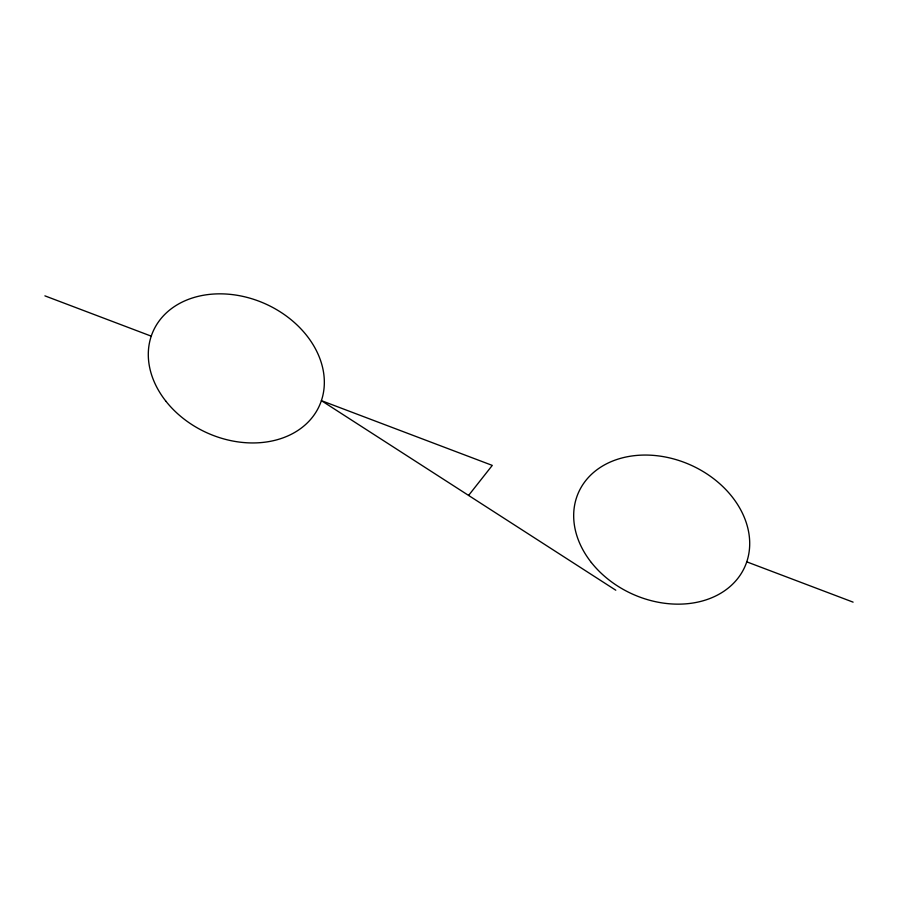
<?xml version="1.0" encoding="UTF-8"?>
<svg xmlns="http://www.w3.org/2000/svg" width="898" height="898" viewBox="0 0 898 898"><rect width="100%" height="100%" fill="white"/><g stroke="black" fill="none" stroke-linecap="round" stroke-linejoin="round"><path stroke-width="1.35" d="M468.588 495.427L492.284 465.4L321.394 400.643L615.781 590.211M44.9 295.857L151.246 336.155M746.754 561.845L853.1 602.143M165.973 401.305A91.08 70.785 24.1 0 0 317.308 409.881A91.08 70.785 24.1 0 0 225.667 294.005A91.08 70.785 24.1 0 0 165.973 401.305M591.344 562.507A91.08 70.785 24.1 0 0 742.68 571.083A91.08 70.785 24.1 0 0 651.039 455.219A91.08 70.785 24.1 0 0 591.344 562.507"/></g></svg>
